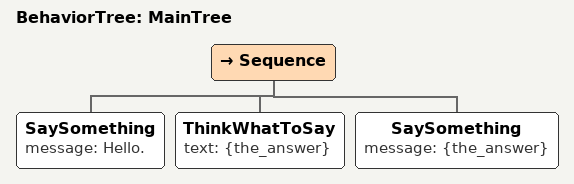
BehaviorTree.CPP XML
<?xml version="1.0" encoding="UTF-8"?>
<root BTCPP_format="4">
  <BehaviorTree ID="MainTree">
    <Sequence>
      <SaySomething message="Hello."/>
      <ThinkWhatToSay text="{the_answer}"/>
      <SaySomething message="{the_answer}"/>
    </Sequence>
  </BehaviorTree>

</root>
